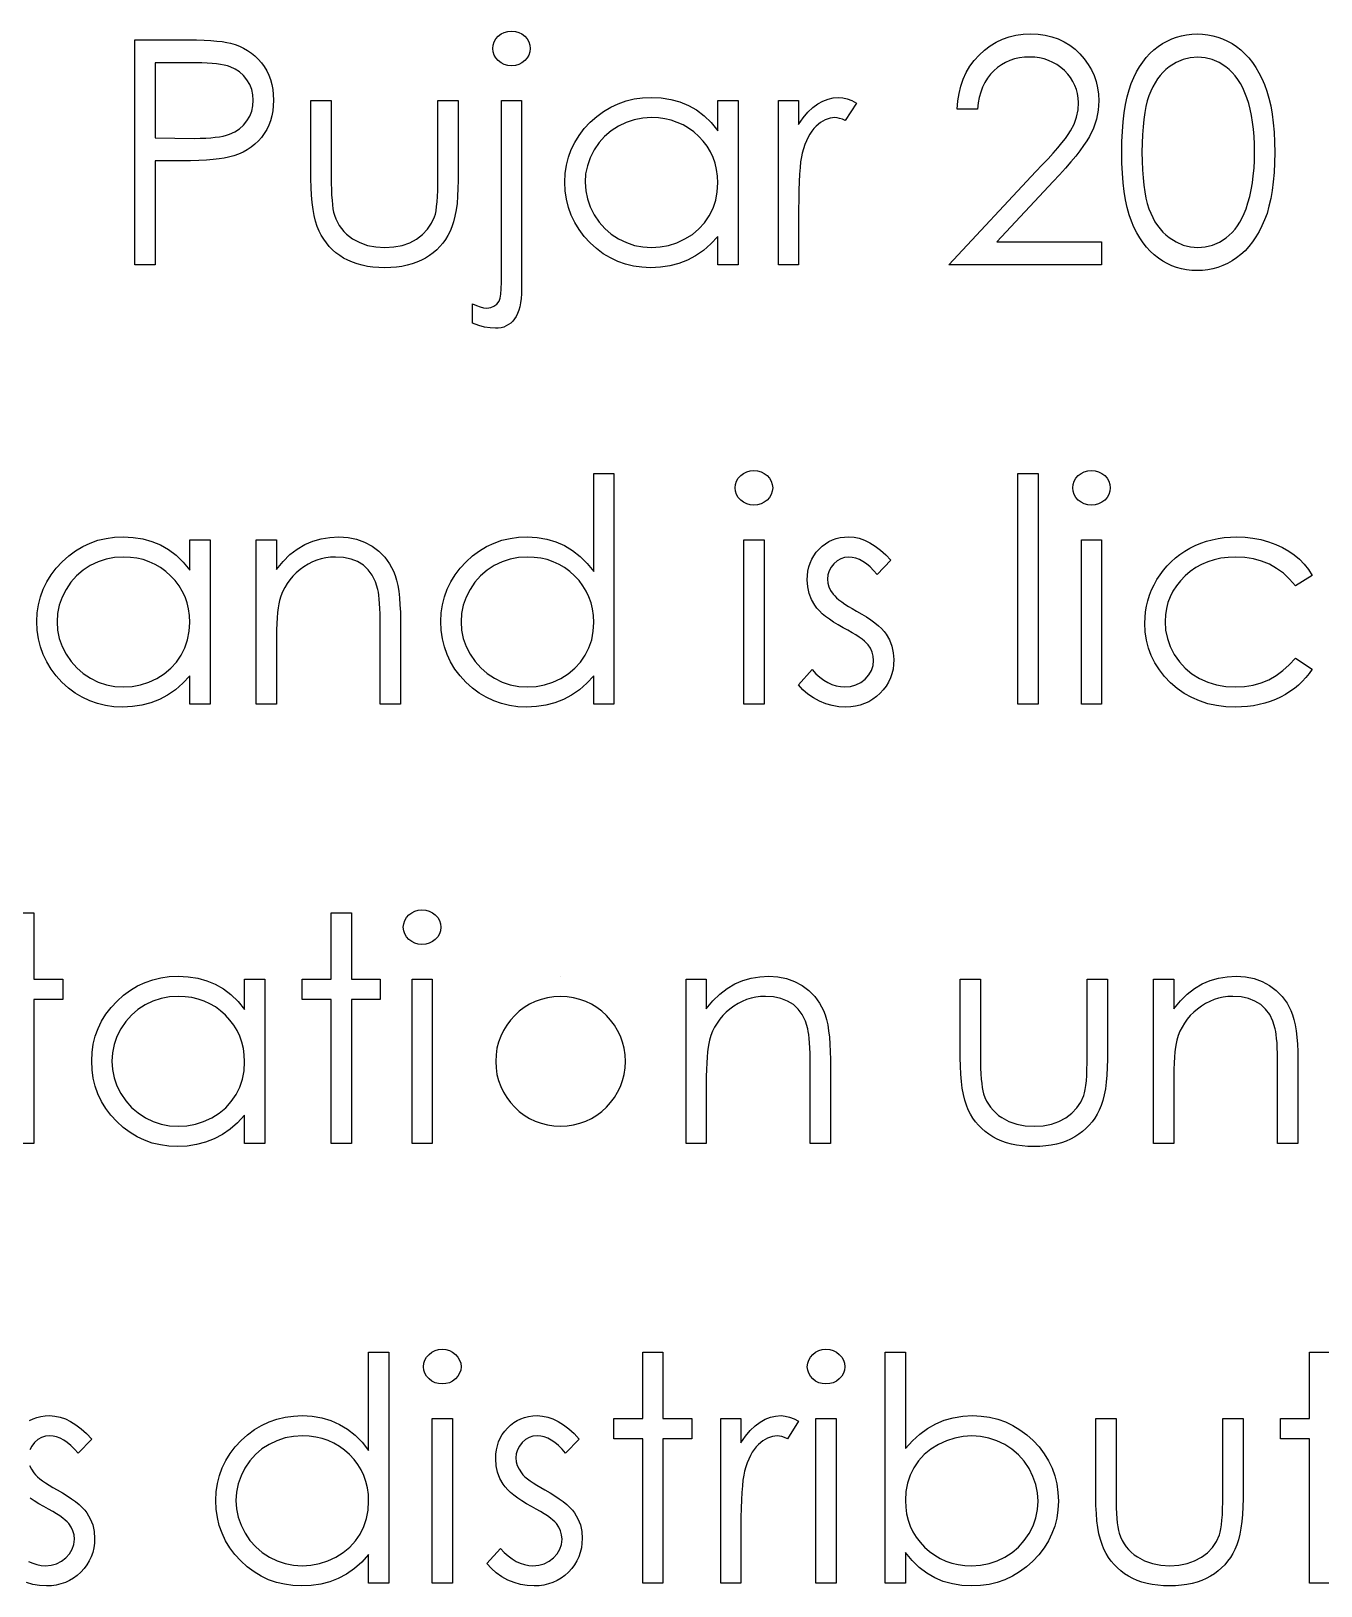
# Model space of a CAD drawing. Header units: millimetres. Extents: x -111 to 182, y -25 to 94.
# Drawn here: x 0.13 to 20.19, y 69.95 to 94.13 of the extents above; entities that cross this region are included whole.
import ezdxf

# ---------------------------------------------------------------- set-up
doc = ezdxf.new("R2010")
doc.units = ezdxf.units.MM

msp = doc.modelspace()

# ---------------------------------------------------------------- linework, layer by layer
at = {"color": 7, "linetype": 'Continuous'}
msp.add_line((8.367, 79.428), (8.367, 79.428), dxfattribs=at)
at = {"color": 7, "linetype": 'Continuous', "flags": 128}
for points in [[(7.603, 94.127), (7.662, 94.122), (7.716, 94.107), (7.765, 94.082), (7.809, 94.048), (7.847, 94.006), (7.873, 93.96), (7.889, 93.91), (7.894, 93.856), (7.894, 93.856), (7.889, 93.804), (7.873, 93.755), (7.847, 93.709), (7.809, 93.668), (7.765, 93.633), (7.716, 93.608), (7.662, 93.593), (7.603, 93.588), (7.603, 93.588), (7.544, 93.593), (7.49, 93.608), (7.441, 93.633), (7.396, 93.668), (7.359, 93.709), (7.332, 93.755), (7.317, 93.804), (7.311, 93.856), (7.311, 93.856), (7.317, 93.91), (7.332, 93.96), (7.359, 94.006), (7.396, 94.048), (7.441, 94.082), (7.49, 94.107), (7.544, 94.122), (7.603, 94.127)], [(14.849, 92.915), (14.535, 92.915), (14.535, 92.915), (14.544, 93.04), (14.562, 93.159), (14.589, 93.272), (14.627, 93.38), (14.674, 93.482), (14.731, 93.579), (14.798, 93.669), (14.874, 93.754), (14.957, 93.831), (15.046, 93.898), (15.14, 93.954), (15.237, 94), (15.34, 94.036), (15.447, 94.062), (15.56, 94.077), (15.677, 94.082), (15.677, 94.082), (15.792, 94.077), (15.902, 94.062), (16.006, 94.039), (16.104, 94.005), (16.197, 93.961), (16.284, 93.907), (16.366, 93.845), (16.442, 93.772), (16.51, 93.693), (16.569, 93.61), (16.62, 93.524), (16.661, 93.435), (16.693, 93.342), (16.716, 93.245), (16.729, 93.145), (16.734, 93.042), (16.734, 93.042), (16.725, 92.896), (16.698, 92.755), (16.653, 92.619), (16.589, 92.487), (16.548, 92.42), (16.499, 92.346), (16.442, 92.267), (16.376, 92.183), (16.301, 92.092), (16.218, 91.996), (16.126, 91.894), (16.026, 91.786), (16.026, 91.786), (15.15, 90.851), (15.15, 90.851), (16.779, 90.851), (16.779, 90.851), (16.779, 90.492), (16.779, 90.492), (14.401, 90.492), (14.401, 90.492), (15.758, 91.941), (15.758, 91.941), (15.857, 92.045), (15.947, 92.141), (16.027, 92.231), (16.099, 92.314), (16.161, 92.39), (16.215, 92.459), (16.259, 92.521), (16.295, 92.577), (16.35, 92.682), (16.389, 92.79), (16.412, 92.9), (16.42, 93.014), (16.42, 93.014), (16.416, 93.085), (16.406, 93.154), (16.389, 93.22), (16.365, 93.283), (16.334, 93.345), (16.296, 93.403), (16.252, 93.459), (16.2, 93.513), (16.143, 93.563), (16.083, 93.605), (16.021, 93.641), (15.955, 93.67), (15.886, 93.694), (15.814, 93.71), (15.739, 93.72), (15.661, 93.723), (15.661, 93.723), (15.579, 93.72), (15.5, 93.71), (15.425, 93.693), (15.354, 93.67), (15.286, 93.64), (15.221, 93.604), (15.16, 93.56), (15.103, 93.511), (15.05, 93.455), (15.004, 93.394), (14.963, 93.328), (14.928, 93.256), (14.899, 93.179), (14.877, 93.096), (14.86, 93.009), (14.849, 92.915)], [(17.093, 92.241), (17.095, 92.409), (17.102, 92.568), (17.114, 92.717), (17.13, 92.856), (17.151, 92.985), (17.176, 93.104), (17.207, 93.213), (17.241, 93.313), (17.28, 93.405), (17.322, 93.491), (17.369, 93.571), (17.42, 93.646), (17.474, 93.715), (17.531, 93.778), (17.593, 93.835), (17.659, 93.886), (17.728, 93.932), (17.798, 93.972), (17.871, 94.006), (17.946, 94.033), (18.022, 94.055), (18.101, 94.07), (18.18, 94.079), (18.263, 94.082), (18.263, 94.082), (18.347, 94.079), (18.429, 94.07), (18.508, 94.055), (18.586, 94.033), (18.661, 94.006), (18.735, 93.972), (18.807, 93.932), (18.877, 93.886), (18.943, 93.834), (19.007, 93.775), (19.067, 93.71), (19.123, 93.64), (19.175, 93.563), (19.224, 93.48), (19.269, 93.391), (19.311, 93.296), (19.349, 93.194), (19.381, 93.083), (19.409, 92.964), (19.431, 92.836), (19.449, 92.7), (19.461, 92.555), (19.468, 92.402), (19.471, 92.241), (19.471, 92.241), (19.468, 92.08), (19.461, 91.928), (19.449, 91.784), (19.432, 91.648), (19.41, 91.522), (19.382, 91.403), (19.351, 91.292), (19.313, 91.191), (19.272, 91.096), (19.227, 91.008), (19.179, 90.925), (19.126, 90.848), (19.07, 90.777), (19.01, 90.712), (18.946, 90.654), (18.879, 90.601), (18.809, 90.555), (18.736, 90.514), (18.662, 90.48), (18.586, 90.452), (18.509, 90.431), (18.429, 90.415), (18.347, 90.405), (18.263, 90.403), (18.263, 90.403), (18.18, 90.405), (18.101, 90.414), (18.022, 90.43), (17.946, 90.451), (17.872, 90.478), (17.8, 90.511), (17.73, 90.55), (17.662, 90.595), (17.596, 90.647), (17.535, 90.703), (17.477, 90.766), (17.423, 90.836), (17.373, 90.91), (17.326, 90.991), (17.282, 91.078), (17.243, 91.17), (17.208, 91.271), (17.177, 91.381), (17.152, 91.501), (17.131, 91.63), (17.114, 91.768), (17.102, 91.916), (17.095, 92.074), (17.093, 92.241)], [(1.747, 93.992), (2.433, 93.992), (2.433, 93.992), (2.575, 93.992), (2.705, 93.989), (2.822, 93.985), (2.928, 93.979), (3.022, 93.972), (3.104, 93.963), (3.173, 93.952), (3.23, 93.94), (3.23, 93.94), (3.303, 93.919), (3.371, 93.893), (3.437, 93.862), (3.499, 93.826), (3.557, 93.785), (3.613, 93.74), (3.664, 93.689), (3.713, 93.634), (3.757, 93.574), (3.795, 93.511), (3.827, 93.444), (3.854, 93.374), (3.874, 93.299), (3.889, 93.221), (3.898, 93.139), (3.901, 93.053), (3.901, 93.053), (3.898, 92.967), (3.889, 92.885), (3.875, 92.807), (3.854, 92.732), (3.828, 92.662), (3.796, 92.595), (3.758, 92.532), (3.715, 92.473), (3.667, 92.418), (3.613, 92.368), (3.556, 92.322), (3.494, 92.282), (3.427, 92.246), (3.357, 92.214), (3.282, 92.188), (3.202, 92.165), (3.202, 92.165), (3.136, 92.152), (3.057, 92.14), (2.965, 92.13), (2.86, 92.122), (2.742, 92.116), (2.612, 92.111), (2.468, 92.108), (2.311, 92.108), (2.311, 92.108), (2.061, 92.108), (2.061, 92.108), (2.061, 90.492), (2.061, 90.492), (1.747, 90.492), (1.747, 90.492), (1.747, 93.992)], [(2.061, 93.633), (2.061, 92.467), (2.061, 92.467), (2.674, 92.459), (2.674, 92.459), (2.763, 92.46), (2.847, 92.463), (2.924, 92.468), (2.996, 92.475), (3.06, 92.484), (3.119, 92.495), (3.171, 92.508), (3.217, 92.523), (3.298, 92.56), (3.371, 92.607), (3.434, 92.664), (3.488, 92.731), (3.531, 92.805), (3.562, 92.883), (3.58, 92.966), (3.587, 93.052), (3.587, 93.052), (3.58, 93.136), (3.562, 93.218), (3.531, 93.295), (3.488, 93.368), (3.434, 93.435), (3.374, 93.491), (3.305, 93.537), (3.228, 93.572), (3.185, 93.586), (3.135, 93.599), (3.078, 93.609), (3.016, 93.618), (2.946, 93.625), (2.871, 93.63), (2.789, 93.633), (2.701, 93.633), (2.701, 93.633), (2.061, 93.633)], [(17.407, 92.242), (17.409, 92.102), (17.414, 91.97), (17.423, 91.847), (17.434, 91.733), (17.449, 91.628), (17.467, 91.531), (17.489, 91.444), (17.514, 91.365), (17.543, 91.293), (17.575, 91.226), (17.609, 91.163), (17.647, 91.104), (17.688, 91.05), (17.732, 91.001), (17.78, 90.956), (17.831, 90.915), (17.937, 90.848), (18.047, 90.8), (18.159, 90.771), (18.274, 90.762), (18.274, 90.762), (18.389, 90.771), (18.502, 90.799), (18.61, 90.846), (18.714, 90.912), (18.764, 90.952), (18.81, 90.996), (18.854, 91.045), (18.894, 91.099), (18.931, 91.158), (18.966, 91.221), (18.997, 91.289), (19.025, 91.362), (19.025, 91.362), (19.055, 91.456), (19.083, 91.555), (19.105, 91.658), (19.124, 91.765), (19.138, 91.877), (19.149, 91.994), (19.155, 92.116), (19.157, 92.242), (19.157, 92.242), (19.155, 92.369), (19.15, 92.489), (19.14, 92.603), (19.128, 92.712), (19.111, 92.815), (19.091, 92.912), (19.067, 93.003), (19.039, 93.089), (19.008, 93.168), (18.975, 93.242), (18.938, 93.311), (18.899, 93.374), (18.857, 93.431), (18.811, 93.483), (18.764, 93.53), (18.713, 93.57), (18.607, 93.637), (18.499, 93.685), (18.388, 93.713), (18.274, 93.723), (18.274, 93.723), (18.158, 93.713), (18.045, 93.685), (17.936, 93.637), (17.831, 93.57), (17.78, 93.53), (17.733, 93.485), (17.689, 93.436), (17.648, 93.382), (17.61, 93.323), (17.575, 93.26), (17.544, 93.193), (17.515, 93.121), (17.49, 93.042), (17.468, 92.955), (17.449, 92.859), (17.434, 92.753), (17.423, 92.638), (17.414, 92.516), (17.409, 92.383), (17.407, 92.242)], [(11.125, 93.05), (11.125, 90.492), (11.125, 90.492), (10.811, 90.492), (10.811, 90.492), (10.811, 90.935), (10.811, 90.935), (10.702, 90.817), (10.588, 90.716), (10.466, 90.632), (10.338, 90.565), (10.205, 90.513), (10.065, 90.477), (9.918, 90.454), (9.766, 90.447), (9.766, 90.447), (9.631, 90.454), (9.501, 90.472), (9.375, 90.502), (9.254, 90.544), (9.14, 90.599), (9.029, 90.665), (8.924, 90.744), (8.823, 90.835), (8.731, 90.935), (8.652, 91.039), (8.586, 91.149), (8.53, 91.265), (8.487, 91.386), (8.457, 91.511), (8.439, 91.642), (8.433, 91.778), (8.433, 91.778), (8.439, 91.911), (8.457, 92.04), (8.488, 92.164), (8.532, 92.283), (8.587, 92.397), (8.654, 92.505), (8.734, 92.61), (8.827, 92.709), (8.928, 92.799), (9.034, 92.878), (9.145, 92.944), (9.261, 92.998), (9.383, 93.041), (9.509, 93.071), (9.64, 93.089), (9.776, 93.095), (9.776, 93.095), (9.932, 93.087), (10.081, 93.064), (10.222, 93.025), (10.355, 92.971), (10.481, 92.9), (10.599, 92.81), (10.709, 92.703), (10.811, 92.577), (10.811, 92.577), (10.811, 93.05), (10.811, 93.05), (11.125, 93.05)], [(11.753, 93.05), (12.067, 93.05), (12.067, 93.05), (12.067, 92.673), (12.067, 92.673), (12.139, 92.777), (12.213, 92.866), (12.288, 92.938), (12.365, 92.995), (12.444, 93.039), (12.525, 93.07), (12.607, 93.089), (12.691, 93.095), (12.691, 93.095), (12.757, 93.089), (12.824, 93.073), (12.893, 93.046), (12.965, 93.007), (12.965, 93.007), (12.792, 92.735), (12.792, 92.735), (12.747, 92.755), (12.705, 92.77), (12.666, 92.778), (12.632, 92.781), (12.632, 92.781), (12.557, 92.772), (12.482, 92.747), (12.41, 92.705), (12.339, 92.646), (12.304, 92.61), (12.272, 92.57), (12.243, 92.525), (12.215, 92.475), (12.189, 92.42), (12.165, 92.361), (12.143, 92.298), (12.123, 92.23), (12.123, 92.23), (12.11, 92.169), (12.099, 92.094), (12.089, 92.005), (12.081, 91.902), (12.075, 91.785), (12.071, 91.655), (12.068, 91.51), (12.067, 91.352), (12.067, 91.352), (12.067, 90.492), (12.067, 90.492), (11.753, 90.492), (11.753, 90.492), (11.753, 93.05)], [(4.484, 93.05), (4.798, 93.05), (4.798, 93.05), (4.798, 91.864), (4.798, 91.864), (4.799, 91.759), (4.801, 91.664), (4.805, 91.576), (4.811, 91.497), (4.818, 91.427), (4.826, 91.364), (4.836, 91.311), (4.848, 91.266), (4.848, 91.266), (4.869, 91.209), (4.894, 91.155), (4.923, 91.104), (4.956, 91.057), (4.994, 91.012), (5.036, 90.97), (5.081, 90.932), (5.132, 90.897), (5.242, 90.838), (5.363, 90.795), (5.493, 90.77), (5.633, 90.762), (5.633, 90.762), (5.773, 90.77), (5.902, 90.794), (6.02, 90.836), (6.127, 90.893), (6.22, 90.964), (6.298, 91.046), (6.36, 91.138), (6.407, 91.24), (6.407, 91.24), (6.418, 91.282), (6.429, 91.334), (6.438, 91.397), (6.446, 91.47), (6.451, 91.553), (6.455, 91.646), (6.458, 91.75), (6.458, 91.864), (6.458, 91.864), (6.458, 93.05), (6.458, 93.05), (6.773, 93.05), (6.773, 93.05), (6.773, 91.805), (6.773, 91.805), (6.77, 91.678), (6.765, 91.559), (6.755, 91.447), (6.741, 91.345), (6.723, 91.25), (6.702, 91.163), (6.676, 91.085), (6.646, 91.014), (6.613, 90.949), (6.575, 90.888), (6.533, 90.831), (6.489, 90.777), (6.439, 90.726), (6.385, 90.68), (6.328, 90.637), (6.266, 90.597), (6.201, 90.562), (6.132, 90.532), (6.058, 90.506), (5.981, 90.485), (5.899, 90.468), (5.813, 90.457), (5.724, 90.45), (5.63, 90.447), (5.63, 90.447), (5.537, 90.45), (5.447, 90.457), (5.362, 90.468), (5.28, 90.485), (5.202, 90.506), (5.128, 90.532), (5.058, 90.562), (4.992, 90.597), (4.931, 90.637), (4.872, 90.68), (4.818, 90.727), (4.769, 90.778), (4.723, 90.832), (4.682, 90.891), (4.644, 90.952), (4.61, 91.017), (4.581, 91.089), (4.555, 91.169), (4.533, 91.258), (4.516, 91.355), (4.502, 91.461), (4.492, 91.574), (4.486, 91.697), (4.484, 91.828), (4.484, 91.828), (4.484, 93.05)], [(7.446, 93.05), (7.76, 93.05), (7.76, 93.05), (7.76, 90.119), (7.76, 90.119), (7.758, 90.041), (7.753, 89.969), (7.744, 89.903), (7.732, 89.841), (7.717, 89.786), (7.698, 89.735), (7.676, 89.69), (7.65, 89.651), (7.622, 89.617), (7.591, 89.587), (7.557, 89.562), (7.521, 89.542), (7.482, 89.525), (7.441, 89.514), (7.397, 89.507), (7.351, 89.505), (7.351, 89.505), (7.27, 89.51), (7.184, 89.525), (7.093, 89.551), (6.997, 89.586), (6.997, 89.586), (6.997, 89.888), (6.997, 89.888), (7.057, 89.858), (7.115, 89.837), (7.169, 89.823), (7.22, 89.819), (7.22, 89.819), (7.279, 89.826), (7.33, 89.847), (7.373, 89.881), (7.408, 89.929), (7.408, 89.929), (7.425, 89.974), (7.436, 90.037), (7.443, 90.12), (7.446, 90.221), (7.446, 90.221), (7.446, 93.05)], [(9.78, 92.781), (9.643, 92.772), (9.511, 92.748), (9.385, 92.706), (9.264, 92.649), (9.151, 92.577), (9.051, 92.49), (8.963, 92.392), (8.886, 92.279), (8.825, 92.158), (8.782, 92.033), (8.755, 91.906), (8.747, 91.775), (8.747, 91.775), (8.756, 91.644), (8.782, 91.517), (8.826, 91.392), (8.888, 91.27), (8.965, 91.156), (9.053, 91.056), (9.154, 90.969), (9.267, 90.895), (9.388, 90.837), (9.514, 90.795), (9.644, 90.77), (9.778, 90.762), (9.778, 90.762), (9.914, 90.77), (10.046, 90.794), (10.174, 90.836), (10.299, 90.894), (10.415, 90.966), (10.517, 91.05), (10.604, 91.146), (10.678, 91.254), (10.736, 91.371), (10.778, 91.496), (10.803, 91.627), (10.811, 91.766), (10.811, 91.766), (10.806, 91.871), (10.792, 91.973), (10.769, 92.071), (10.737, 92.163), (10.695, 92.251), (10.643, 92.336), (10.583, 92.415), (10.513, 92.49), (10.437, 92.558), (10.356, 92.617), (10.27, 92.667), (10.181, 92.708), (10.087, 92.74), (9.989, 92.763), (9.887, 92.777), (9.78, 92.781)], [(11.37, 87.294), (11.429, 87.289), (11.483, 87.274), (11.532, 87.249), (11.577, 87.214), (11.615, 87.173), (11.642, 87.127), (11.658, 87.077), (11.664, 87.023), (11.664, 87.023), (11.658, 86.97), (11.642, 86.921), (11.615, 86.876), (11.577, 86.834), (11.532, 86.8), (11.483, 86.775), (11.429, 86.76), (11.37, 86.755), (11.37, 86.755), (11.313, 86.76), (11.26, 86.775), (11.211, 86.8), (11.166, 86.834), (11.129, 86.876), (11.102, 86.921), (11.086, 86.97), (11.08, 87.023), (11.08, 87.023), (11.086, 87.077), (11.102, 87.127), (11.129, 87.173), (11.166, 87.214), (11.211, 87.249), (11.26, 87.274), (11.313, 87.289), (11.37, 87.294)], [(16.62, 87.294), (16.679, 87.289), (16.733, 87.274), (16.782, 87.249), (16.827, 87.214), (16.865, 87.173), (16.892, 87.127), (16.908, 87.077), (16.914, 87.023), (16.914, 87.023), (16.908, 86.97), (16.892, 86.921), (16.865, 86.876), (16.827, 86.834), (16.782, 86.8), (16.733, 86.775), (16.679, 86.76), (16.62, 86.755), (16.62, 86.755), (16.563, 86.76), (16.51, 86.775), (16.461, 86.8), (16.416, 86.834), (16.379, 86.876), (16.352, 86.921), (16.336, 86.97), (16.33, 87.023), (16.33, 87.023), (16.336, 87.077), (16.352, 87.127), (16.379, 87.173), (16.416, 87.214), (16.461, 87.249), (16.51, 87.274), (16.563, 87.289), (16.62, 87.294)], [(9.196, 87.249), (9.196, 83.659), (9.196, 83.659), (8.881, 83.659), (8.881, 83.659), (8.881, 84.101), (8.881, 84.101), (8.773, 83.984), (8.659, 83.883), (8.537, 83.798), (8.409, 83.731), (8.275, 83.68), (8.135, 83.644), (7.989, 83.621), (7.837, 83.614), (7.837, 83.614), (7.701, 83.62), (7.571, 83.639), (7.446, 83.669), (7.325, 83.711), (7.21, 83.766), (7.099, 83.832), (6.994, 83.911), (6.894, 84.002), (6.802, 84.101), (6.723, 84.206), (6.656, 84.316), (6.601, 84.432), (6.558, 84.552), (6.528, 84.678), (6.51, 84.809), (6.503, 84.945), (6.503, 84.945), (6.51, 85.078), (6.528, 85.207), (6.559, 85.33), (6.602, 85.45), (6.658, 85.563), (6.725, 85.672), (6.805, 85.776), (6.897, 85.875), (6.998, 85.966), (7.105, 86.044), (7.216, 86.111), (7.332, 86.165), (7.453, 86.208), (7.58, 86.238), (7.711, 86.255), (7.847, 86.262), (7.847, 86.262), (8.003, 86.253), (8.152, 86.228), (8.293, 86.185), (8.426, 86.126), (8.551, 86.05), (8.67, 85.958), (8.779, 85.848), (8.881, 85.722), (8.881, 85.722), (8.881, 87.249), (8.881, 87.249), (9.196, 87.249)], [(15.478, 87.249), (15.792, 87.249), (15.792, 87.249), (15.792, 83.659), (15.792, 83.659), (15.478, 83.659), (15.478, 83.659), (15.478, 87.249)], [(2.914, 86.217), (2.914, 83.659), (2.914, 83.659), (2.599, 83.659), (2.599, 83.659), (2.599, 84.101), (2.599, 84.101), (2.491, 83.984), (2.376, 83.883), (2.254, 83.798), (2.127, 83.731), (1.993, 83.68), (1.853, 83.644), (1.707, 83.621), (1.555, 83.614), (1.555, 83.614), (1.419, 83.62), (1.289, 83.639), (1.164, 83.669), (1.043, 83.711), (0.928, 83.766), (0.817, 83.832), (0.712, 83.911), (0.612, 84.002), (0.52, 84.101), (0.441, 84.206), (0.374, 84.316), (0.319, 84.432), (0.276, 84.552), (0.246, 84.678), (0.228, 84.809), (0.221, 84.945), (0.221, 84.945), (0.228, 85.078), (0.246, 85.207), (0.277, 85.33), (0.32, 85.45), (0.375, 85.563), (0.443, 85.672), (0.523, 85.776), (0.615, 85.875), (0.716, 85.966), (0.823, 86.044), (0.934, 86.111), (1.05, 86.165), (1.171, 86.208), (1.297, 86.238), (1.429, 86.255), (1.565, 86.262), (1.565, 86.262), (1.721, 86.254), (1.87, 86.231), (2.01, 86.191), (2.144, 86.137), (2.269, 86.067), (2.388, 85.977), (2.497, 85.87), (2.599, 85.743), (2.599, 85.743), (2.599, 86.217), (2.599, 86.217), (2.914, 86.217)], [(3.631, 86.217), (3.946, 86.217), (3.946, 86.217), (3.946, 85.755), (3.946, 85.755), (4.049, 85.879), (4.157, 85.985), (4.27, 86.072), (4.389, 86.141), (4.513, 86.194), (4.643, 86.231), (4.779, 86.254), (4.919, 86.262), (4.919, 86.262), (5.06, 86.252), (5.194, 86.226), (5.318, 86.18), (5.435, 86.117), (5.54, 86.039), (5.631, 85.947), (5.707, 85.844), (5.768, 85.727), (5.793, 85.662), (5.815, 85.588), (5.833, 85.506), (5.848, 85.415), (5.86, 85.315), (5.868, 85.207), (5.874, 85.09), (5.875, 84.965), (5.875, 84.965), (5.875, 83.659), (5.875, 83.659), (5.561, 83.659), (5.561, 83.659), (5.561, 84.862), (5.561, 84.862), (5.56, 84.967), (5.559, 85.062), (5.556, 85.148), (5.552, 85.226), (5.546, 85.294), (5.54, 85.353), (5.532, 85.403), (5.524, 85.444), (5.524, 85.444), (5.488, 85.562), (5.438, 85.664), (5.375, 85.75), (5.299, 85.821), (5.209, 85.877), (5.107, 85.916), (4.992, 85.94), (4.864, 85.947), (4.864, 85.947), (4.788, 85.945), (4.715, 85.936), (4.643, 85.92), (4.573, 85.899), (4.505, 85.871), (4.439, 85.838), (4.375, 85.798), (4.314, 85.753), (4.255, 85.702), (4.203, 85.649), (4.155, 85.593), (4.112, 85.534), (4.075, 85.473), (4.043, 85.408), (4.016, 85.34), (3.994, 85.27), (3.994, 85.27), (3.983, 85.218), (3.973, 85.157), (3.965, 85.086), (3.958, 85.004), (3.953, 84.914), (3.948, 84.814), (3.946, 84.704), (3.946, 84.584), (3.946, 84.584), (3.946, 83.659), (3.946, 83.659), (3.631, 83.659), (3.631, 83.659), (3.631, 86.217)], [(11.215, 86.217), (11.529, 86.217), (11.529, 86.217), (11.529, 83.659), (11.529, 83.659), (11.215, 83.659), (11.215, 83.659), (11.215, 86.217)], [(13.503, 85.898), (13.29, 85.678), (13.29, 85.678), (13.234, 85.741), (13.178, 85.796), (13.122, 85.842), (13.067, 85.88), (13.012, 85.91), (12.957, 85.931), (12.902, 85.943), (12.848, 85.947), (12.848, 85.947), (12.783, 85.941), (12.722, 85.921), (12.665, 85.889), (12.614, 85.844), (12.571, 85.79), (12.541, 85.732), (12.522, 85.67), (12.516, 85.603), (12.516, 85.603), (12.522, 85.543), (12.538, 85.485), (12.565, 85.427), (12.603, 85.371), (12.603, 85.371), (12.628, 85.342), (12.658, 85.313), (12.695, 85.281), (12.738, 85.249), (12.787, 85.215), (12.841, 85.181), (12.902, 85.145), (12.968, 85.107), (12.968, 85.107), (13.05, 85.061), (13.124, 85.016), (13.192, 84.97), (13.253, 84.925), (13.307, 84.88), (13.355, 84.836), (13.395, 84.792), (13.429, 84.749), (13.429, 84.749), (13.481, 84.658), (13.519, 84.562), (13.54, 84.46), (13.548, 84.353), (13.548, 84.353), (13.545, 84.277), (13.535, 84.204), (13.518, 84.134), (13.495, 84.068), (13.464, 84.003), (13.428, 83.942), (13.384, 83.884), (13.334, 83.829), (13.278, 83.778), (13.22, 83.735), (13.158, 83.698), (13.093, 83.668), (13.024, 83.644), (12.952, 83.627), (12.877, 83.618), (12.799, 83.614), (12.799, 83.614), (12.693, 83.62), (12.59, 83.637), (12.489, 83.666), (12.39, 83.706), (12.297, 83.756), (12.212, 83.816), (12.135, 83.884), (12.067, 83.96), (12.067, 83.96), (12.276, 84.197), (12.276, 84.197), (12.336, 84.134), (12.397, 84.08), (12.459, 84.033), (12.522, 83.996), (12.586, 83.966), (12.651, 83.945), (12.716, 83.932), (12.783, 83.928), (12.783, 83.928), (12.873, 83.936), (12.956, 83.959), (13.033, 83.997), (13.102, 84.051), (13.16, 84.115), (13.201, 84.185), (13.226, 84.259), (13.234, 84.34), (13.234, 84.34), (13.228, 84.406), (13.212, 84.469), (13.186, 84.528), (13.148, 84.584), (13.148, 84.584), (13.123, 84.61), (13.092, 84.639), (13.053, 84.67), (13.008, 84.702), (12.956, 84.736), (12.898, 84.771), (12.832, 84.808), (12.76, 84.847), (12.76, 84.847), (12.682, 84.892), (12.611, 84.936), (12.546, 84.98), (12.487, 85.023), (12.435, 85.067), (12.391, 85.11), (12.351, 85.154), (12.319, 85.197), (12.319, 85.197), (12.268, 85.286), (12.231, 85.382), (12.209, 85.483), (12.202, 85.591), (12.202, 85.591), (12.205, 85.661), (12.213, 85.729), (12.228, 85.793), (12.248, 85.855), (12.274, 85.913), (12.305, 85.968), (12.342, 86.021), (12.385, 86.07), (12.433, 86.115), (12.483, 86.154), (12.536, 86.187), (12.593, 86.214), (12.652, 86.235), (12.715, 86.25), (12.78, 86.259), (12.848, 86.262), (12.848, 86.262), (12.93, 86.256), (13.011, 86.239), (13.093, 86.21), (13.175, 86.17), (13.256, 86.119), (13.339, 86.057), (13.421, 85.983), (13.503, 85.898)], [(16.465, 86.217), (16.779, 86.217), (16.779, 86.217), (16.779, 83.659), (16.779, 83.659), (16.465, 83.659), (16.465, 83.659), (16.465, 86.217)], [(20.055, 85.662), (19.792, 85.499), (19.792, 85.499), (19.703, 85.604), (19.605, 85.695), (19.501, 85.772), (19.388, 85.835), (19.268, 85.884), (19.14, 85.919), (19.004, 85.94), (18.861, 85.947), (18.861, 85.947), (18.746, 85.943), (18.635, 85.929), (18.53, 85.906), (18.429, 85.875), (18.334, 85.833), (18.244, 85.783), (18.158, 85.724), (18.077, 85.655), (18.004, 85.58), (17.941, 85.501), (17.887, 85.418), (17.844, 85.331), (17.81, 85.241), (17.786, 85.146), (17.771, 85.047), (17.766, 84.945), (17.766, 84.945), (17.775, 84.811), (17.802, 84.681), (17.847, 84.555), (17.909, 84.433), (17.988, 84.32), (18.08, 84.22), (18.184, 84.134), (18.302, 84.061), (18.431, 84.003), (18.567, 83.961), (18.711, 83.937), (18.863, 83.928), (18.863, 83.928), (19.001, 83.935), (19.134, 83.956), (19.259, 83.991), (19.379, 84.04), (19.492, 84.103), (19.598, 84.181), (19.698, 84.272), (19.792, 84.377), (19.792, 84.377), (20.055, 84.204), (20.055, 84.204), (20.007, 84.136), (19.955, 84.072), (19.899, 84.012), (19.839, 83.956), (19.776, 83.903), (19.708, 83.855), (19.637, 83.81), (19.562, 83.769), (19.483, 83.733), (19.402, 83.701), (19.318, 83.674), (19.231, 83.653), (19.142, 83.636), (19.05, 83.624), (18.955, 83.616), (18.858, 83.614), (18.858, 83.614), (18.709, 83.62), (18.567, 83.638), (18.432, 83.667), (18.303, 83.709), (18.18, 83.762), (18.064, 83.827), (17.955, 83.904), (17.852, 83.993), (17.758, 84.091), (17.677, 84.194), (17.608, 84.301), (17.552, 84.414), (17.508, 84.533), (17.477, 84.655), (17.458, 84.784), (17.452, 84.917), (17.452, 84.917), (17.455, 85.007), (17.464, 85.096), (17.478, 85.184), (17.499, 85.269), (17.525, 85.354), (17.557, 85.436), (17.595, 85.517), (17.638, 85.596), (17.688, 85.673), (17.741, 85.744), (17.798, 85.812), (17.861, 85.875), (17.927, 85.934), (17.997, 85.989), (18.073, 86.039), (18.152, 86.086), (18.235, 86.127), (18.321, 86.163), (18.408, 86.193), (18.499, 86.217), (18.591, 86.237), (18.686, 86.25), (18.783, 86.259), (18.884, 86.262), (18.884, 86.262), (19.009, 86.257), (19.133, 86.242), (19.255, 86.218), (19.374, 86.184), (19.487, 86.142), (19.593, 86.094), (19.688, 86.04), (19.775, 85.98), (19.854, 85.914), (19.927, 85.839), (19.994, 85.755), (20.055, 85.662)], [(1.569, 85.947), (1.431, 85.939), (1.3, 85.914), (1.173, 85.873), (1.052, 85.816), (0.94, 85.743), (0.84, 85.657), (0.751, 85.558), (0.675, 85.445), (0.614, 85.325), (0.57, 85.2), (0.544, 85.072), (0.535, 84.941), (0.535, 84.941), (0.544, 84.811), (0.57, 84.683), (0.615, 84.559), (0.676, 84.437), (0.753, 84.323), (0.842, 84.223), (0.943, 84.136), (1.056, 84.062), (1.177, 84.003), (1.302, 83.962), (1.432, 83.937), (1.566, 83.928), (1.566, 83.928), (1.702, 83.937), (1.835, 83.961), (1.963, 84.003), (2.088, 84.061), (2.203, 84.133), (2.306, 84.217), (2.393, 84.313), (2.466, 84.42), (2.524, 84.537), (2.566, 84.662), (2.591, 84.793), (2.599, 84.932), (2.599, 84.932), (2.595, 85.038), (2.581, 85.14), (2.557, 85.237), (2.525, 85.33), (2.483, 85.418), (2.432, 85.502), (2.372, 85.581), (2.301, 85.656), (2.225, 85.724), (2.144, 85.784), (2.059, 85.834), (1.97, 85.875), (1.876, 85.907), (1.778, 85.929), (1.675, 85.943), (1.569, 85.947)], [(7.851, 85.947), (7.713, 85.939), (7.582, 85.914), (7.455, 85.873), (7.334, 85.816), (7.222, 85.743), (7.122, 85.657), (7.033, 85.558), (6.957, 85.445), (6.896, 85.325), (6.852, 85.2), (6.826, 85.072), (6.817, 84.941), (6.817, 84.941), (6.826, 84.811), (6.852, 84.683), (6.897, 84.559), (6.958, 84.437), (7.035, 84.323), (7.124, 84.223), (7.225, 84.136), (7.338, 84.062), (7.459, 84.003), (7.584, 83.962), (7.714, 83.937), (7.848, 83.928), (7.848, 83.928), (7.984, 83.937), (8.117, 83.961), (8.245, 84.003), (8.37, 84.061), (8.485, 84.133), (8.588, 84.217), (8.675, 84.313), (8.748, 84.42), (8.806, 84.537), (8.849, 84.662), (8.873, 84.793), (8.881, 84.932), (8.881, 84.932), (8.877, 85.038), (8.863, 85.14), (8.839, 85.237), (8.807, 85.33), (8.765, 85.418), (8.714, 85.502), (8.654, 85.581), (8.584, 85.656), (8.507, 85.724), (8.426, 85.784), (8.341, 85.834), (8.252, 85.875), (8.158, 85.907), (8.06, 85.929), (7.957, 85.943), (7.851, 85.947)], [(-0.138, 80.415), (0.176, 80.415), (0.176, 80.415), (0.176, 79.383), (0.176, 79.383), (0.625, 79.383), (0.625, 79.383), (0.625, 79.069), (0.625, 79.069), (0.176, 79.069), (0.176, 79.069), (0.176, 76.826), (0.176, 76.826), (-0.138, 76.826), (-0.138, 76.826), (-0.138, 79.069), (-0.138, 79.069), (-0.586, 79.069), (-0.586, 79.069), (-0.586, 79.383), (-0.586, 79.383), (-0.138, 79.383), (-0.138, 79.383), (-0.138, 80.415)], [(4.798, 80.415), (5.112, 80.415), (5.112, 80.415), (5.112, 79.383), (5.112, 79.383), (5.561, 79.383), (5.561, 79.383), (5.561, 79.069), (5.561, 79.069), (5.112, 79.069), (5.112, 79.069), (5.112, 76.826), (5.112, 76.826), (4.798, 76.826), (4.798, 76.826), (4.798, 79.069), (4.798, 79.069), (4.349, 79.069), (4.349, 79.069), (4.349, 79.383), (4.349, 79.383), (4.798, 79.383), (4.798, 79.383), (4.798, 80.415)], [(6.21, 80.46), (6.268, 80.455), (6.322, 80.441), (6.372, 80.415), (6.417, 80.381), (6.455, 80.34), (6.482, 80.293), (6.498, 80.244), (6.503, 80.19), (6.503, 80.19), (6.498, 80.137), (6.482, 80.088), (6.455, 80.042), (6.417, 80.001), (6.372, 79.967), (6.322, 79.941), (6.268, 79.927), (6.21, 79.922), (6.21, 79.922), (6.153, 79.927), (6.1, 79.941), (6.05, 79.967), (6.005, 80.001), (5.968, 80.042), (5.942, 80.088), (5.926, 80.137), (5.92, 80.19), (5.92, 80.19), (5.926, 80.244), (5.942, 80.293), (5.968, 80.34), (6.005, 80.381), (6.05, 80.415), (6.1, 80.441), (6.153, 80.455), (6.21, 80.46)], [(3.766, 79.383), (3.766, 76.826), (3.766, 76.826), (3.452, 76.826), (3.452, 76.826), (3.452, 77.268), (3.452, 77.268), (3.343, 77.15), (3.229, 77.049), (3.107, 76.965), (2.979, 76.898), (2.846, 76.847), (2.706, 76.81), (2.559, 76.788), (2.407, 76.781), (2.407, 76.781), (2.272, 76.787), (2.142, 76.805), (2.016, 76.835), (1.896, 76.878), (1.781, 76.932), (1.67, 76.999), (1.565, 77.077), (1.464, 77.168), (1.372, 77.268), (1.293, 77.373), (1.227, 77.483), (1.171, 77.598), (1.128, 77.719), (1.098, 77.844), (1.08, 77.975), (1.074, 78.111), (1.074, 78.111), (1.08, 78.245), (1.098, 78.374), (1.129, 78.497), (1.173, 78.616), (1.228, 78.73), (1.295, 78.839), (1.375, 78.943), (1.468, 79.042), (1.569, 79.132), (1.675, 79.211), (1.786, 79.277), (1.903, 79.331), (2.024, 79.374), (2.15, 79.404), (2.281, 79.422), (2.417, 79.428), (2.417, 79.428), (2.573, 79.42), (2.722, 79.397), (2.863, 79.358), (2.996, 79.304), (3.122, 79.233), (3.24, 79.144), (3.35, 79.036), (3.452, 78.91), (3.452, 78.91), (3.452, 79.383), (3.452, 79.383), (3.766, 79.383)], [(6.055, 79.383), (6.369, 79.383), (6.369, 79.383), (6.369, 76.826), (6.369, 76.826), (6.055, 76.826), (6.055, 76.826), (6.055, 79.383)], [(10.317, 79.383), (10.631, 79.383), (10.631, 79.383), (10.631, 78.922), (10.631, 78.922), (10.735, 79.045), (10.843, 79.151), (10.956, 79.238), (11.075, 79.308), (11.199, 79.36), (11.329, 79.398), (11.464, 79.42), (11.605, 79.428), (11.605, 79.428), (11.746, 79.419), (11.879, 79.392), (12.004, 79.347), (12.121, 79.284), (12.226, 79.205), (12.317, 79.114), (12.393, 79.01), (12.454, 78.894), (12.479, 78.829), (12.501, 78.754), (12.519, 78.672), (12.534, 78.581), (12.546, 78.482), (12.554, 78.374), (12.56, 78.257), (12.561, 78.132), (12.561, 78.132), (12.561, 76.826), (12.561, 76.826), (12.247, 76.826), (12.247, 76.826), (12.247, 78.029), (12.247, 78.029), (12.246, 78.133), (12.245, 78.229), (12.242, 78.315), (12.238, 78.393), (12.232, 78.461), (12.226, 78.52), (12.218, 78.57), (12.21, 78.611), (12.21, 78.611), (12.174, 78.728), (12.124, 78.831), (12.061, 78.917), (11.985, 78.988), (11.895, 79.043), (11.793, 79.083), (11.678, 79.106), (11.55, 79.114), (11.55, 79.114), (11.474, 79.111), (11.401, 79.102), (11.328, 79.087), (11.259, 79.066), (11.191, 79.038), (11.125, 79.005), (11.061, 78.965), (11, 78.919), (10.941, 78.869), (10.889, 78.816), (10.841, 78.76), (10.798, 78.701), (10.761, 78.639), (10.729, 78.575), (10.702, 78.507), (10.68, 78.437), (10.68, 78.437), (10.669, 78.385), (10.659, 78.323), (10.65, 78.252), (10.643, 78.171), (10.638, 78.081), (10.634, 77.98), (10.632, 77.87), (10.631, 77.75), (10.631, 77.75), (10.631, 76.826), (10.631, 76.826), (10.317, 76.826), (10.317, 76.826), (10.317, 79.383)], [(14.58, 79.383), (14.894, 79.383), (14.894, 79.383), (14.894, 78.197), (14.894, 78.197), (14.895, 78.093), (14.897, 77.997), (14.901, 77.91), (14.907, 77.83), (14.914, 77.76), (14.922, 77.698), (14.932, 77.645), (14.944, 77.599), (14.944, 77.599), (14.965, 77.542), (14.99, 77.488), (15.019, 77.438), (15.052, 77.39), (15.09, 77.345), (15.132, 77.304), (15.178, 77.265), (15.228, 77.23), (15.338, 77.171), (15.459, 77.129), (15.589, 77.103), (15.729, 77.095), (15.729, 77.095), (15.87, 77.103), (15.999, 77.128), (16.116, 77.169), (16.223, 77.227), (16.316, 77.297), (16.394, 77.38), (16.456, 77.471), (16.503, 77.574), (16.503, 77.574), (16.515, 77.616), (16.525, 77.668), (16.534, 77.73), (16.542, 77.803), (16.548, 77.886), (16.551, 77.98), (16.554, 78.083), (16.555, 78.197), (16.555, 78.197), (16.555, 79.383), (16.555, 79.383), (16.869, 79.383), (16.869, 79.383), (16.869, 78.138), (16.869, 78.138), (16.867, 78.011), (16.861, 77.892), (16.851, 77.781), (16.837, 77.678), (16.82, 77.583), (16.798, 77.497), (16.772, 77.418), (16.742, 77.347), (16.709, 77.283), (16.672, 77.222), (16.63, 77.164), (16.585, 77.11), (16.535, 77.06), (16.482, 77.014), (16.424, 76.97), (16.362, 76.931), (16.297, 76.896), (16.228, 76.865), (16.154, 76.84), (16.077, 76.819), (15.995, 76.802), (15.91, 76.79), (15.82, 76.783), (15.727, 76.781), (15.727, 76.781), (15.633, 76.783), (15.544, 76.79), (15.458, 76.802), (15.376, 76.819), (15.298, 76.84), (15.225, 76.865), (15.154, 76.896), (15.089, 76.931), (15.027, 76.97), (14.969, 77.014), (14.915, 77.061), (14.865, 77.111), (14.819, 77.166), (14.778, 77.224), (14.74, 77.286), (14.706, 77.351), (14.677, 77.422), (14.651, 77.502), (14.629, 77.591), (14.612, 77.688), (14.598, 77.794), (14.588, 77.907), (14.582, 78.03), (14.58, 78.161), (14.58, 78.161), (14.58, 79.383)], [(17.587, 79.383), (17.901, 79.383), (17.901, 79.383), (17.901, 78.922), (17.901, 78.922), (18.004, 79.045), (18.112, 79.151), (18.225, 79.238), (18.345, 79.308), (18.469, 79.36), (18.598, 79.398), (18.734, 79.42), (18.874, 79.428), (18.874, 79.428), (19.016, 79.419), (19.149, 79.392), (19.274, 79.347), (19.39, 79.284), (19.495, 79.205), (19.586, 79.114), (19.662, 79.01), (19.723, 78.894), (19.748, 78.829), (19.77, 78.754), (19.788, 78.672), (19.804, 78.581), (19.815, 78.482), (19.823, 78.374), (19.829, 78.257), (19.83, 78.132), (19.83, 78.132), (19.83, 76.826), (19.83, 76.826), (19.516, 76.826), (19.516, 76.826), (19.516, 78.029), (19.516, 78.029), (19.515, 78.133), (19.514, 78.229), (19.511, 78.315), (19.507, 78.393), (19.501, 78.461), (19.495, 78.52), (19.487, 78.57), (19.479, 78.611), (19.479, 78.611), (19.443, 78.728), (19.393, 78.831), (19.33, 78.917), (19.254, 78.988), (19.164, 79.043), (19.062, 79.083), (18.947, 79.106), (18.819, 79.114), (18.819, 79.114), (18.743, 79.111), (18.67, 79.102), (18.598, 79.087), (18.528, 79.066), (18.46, 79.038), (18.394, 79.005), (18.331, 78.965), (18.269, 78.919), (18.211, 78.869), (18.158, 78.816), (18.11, 78.76), (18.068, 78.701), (18.03, 78.639), (17.998, 78.575), (17.971, 78.507), (17.949, 78.437), (17.949, 78.437), (17.938, 78.385), (17.928, 78.323), (17.92, 78.252), (17.913, 78.171), (17.908, 78.081), (17.904, 77.98), (17.901, 77.87), (17.901, 77.75), (17.901, 77.75), (17.901, 76.826), (17.901, 76.826), (17.587, 76.826), (17.587, 76.826), (17.587, 79.383)], [(2.421, 79.114), (2.284, 79.106), (2.152, 79.081), (2.026, 79.04), (1.905, 78.982), (1.792, 78.91), (1.692, 78.824), (1.604, 78.725), (1.527, 78.612), (1.466, 78.491), (1.423, 78.367), (1.396, 78.239), (1.388, 78.108), (1.388, 78.108), (1.397, 77.978), (1.423, 77.85), (1.467, 77.725), (1.529, 77.603), (1.606, 77.49), (1.694, 77.389), (1.795, 77.302), (1.908, 77.229), (2.029, 77.17), (2.155, 77.129), (2.285, 77.103), (2.419, 77.095), (2.419, 77.095), (2.555, 77.103), (2.687, 77.128), (2.815, 77.169), (2.94, 77.227), (3.056, 77.3), (3.158, 77.384), (3.245, 77.48), (3.319, 77.587), (3.377, 77.704), (3.419, 77.829), (3.444, 77.96), (3.452, 78.099), (3.452, 78.099), (3.447, 78.205), (3.433, 78.306), (3.41, 78.404), (3.378, 78.496), (3.336, 78.585), (3.284, 78.669), (3.224, 78.748), (3.154, 78.823), (3.078, 78.891), (2.997, 78.951), (2.911, 79.001), (2.822, 79.041), (2.728, 79.073), (2.63, 79.096), (2.528, 79.11), (2.421, 79.114)], [(5.696, 73.582), (5.696, 69.992), (5.696, 69.992), (5.381, 69.992), (5.381, 69.992), (5.381, 70.435), (5.381, 70.435), (5.273, 70.317), (5.159, 70.216), (5.037, 70.132), (4.909, 70.065), (4.775, 70.013), (4.635, 69.977), (4.489, 69.954), (4.337, 69.947), (4.337, 69.947), (4.201, 69.954), (4.071, 69.972), (3.946, 70.002), (3.825, 70.044), (3.71, 70.099), (3.599, 70.165), (3.494, 70.244), (3.394, 70.335), (3.302, 70.435), (3.223, 70.539), (3.156, 70.649), (3.101, 70.765), (3.058, 70.886), (3.028, 71.011), (3.01, 71.142), (3.003, 71.278), (3.003, 71.278), (3.01, 71.411), (3.028, 71.54), (3.059, 71.664), (3.102, 71.783), (3.158, 71.897), (3.225, 72.005), (3.305, 72.11), (3.397, 72.209), (3.498, 72.299), (3.605, 72.378), (3.716, 72.444), (3.832, 72.498), (3.953, 72.541), (4.08, 72.571), (4.211, 72.589), (4.347, 72.595), (4.347, 72.595), (4.503, 72.586), (4.652, 72.561), (4.793, 72.518), (4.926, 72.46), (5.051, 72.384), (5.17, 72.291), (5.279, 72.181), (5.381, 72.055), (5.381, 72.055), (5.381, 73.582), (5.381, 73.582), (5.696, 73.582)], [(6.524, 73.627), (6.583, 73.622), (6.636, 73.607), (6.686, 73.582), (6.731, 73.548), (6.769, 73.506), (6.796, 73.46), (6.812, 73.41), (6.817, 73.356), (6.817, 73.356), (6.812, 73.304), (6.796, 73.255), (6.769, 73.209), (6.731, 73.168), (6.686, 73.133), (6.636, 73.108), (6.583, 73.093), (6.524, 73.088), (6.524, 73.088), (6.467, 73.093), (6.414, 73.108), (6.364, 73.133), (6.32, 73.168), (6.282, 73.209), (6.256, 73.255), (6.24, 73.304), (6.234, 73.356), (6.234, 73.356), (6.24, 73.41), (6.256, 73.46), (6.282, 73.506), (6.32, 73.548), (6.364, 73.582), (6.414, 73.607), (6.467, 73.622), (6.524, 73.627)], [(9.644, 73.582), (9.958, 73.582), (9.958, 73.582), (9.958, 72.55), (9.958, 72.55), (10.407, 72.55), (10.407, 72.55), (10.407, 72.236), (10.407, 72.236), (9.958, 72.236), (9.958, 72.236), (9.958, 69.992), (9.958, 69.992), (9.644, 69.992), (9.644, 69.992), (9.644, 72.236), (9.644, 72.236), (9.196, 72.236), (9.196, 72.236), (9.196, 72.55), (9.196, 72.55), (9.644, 72.55), (9.644, 72.55), (9.644, 73.582)], [(12.492, 73.627), (12.55, 73.622), (12.604, 73.607), (12.654, 73.582), (12.699, 73.548), (12.737, 73.506), (12.764, 73.46), (12.78, 73.41), (12.785, 73.356), (12.785, 73.356), (12.78, 73.304), (12.764, 73.255), (12.737, 73.209), (12.699, 73.168), (12.654, 73.133), (12.604, 73.108), (12.55, 73.093), (12.492, 73.088), (12.492, 73.088), (12.435, 73.093), (12.382, 73.108), (12.332, 73.133), (12.288, 73.168), (12.25, 73.209), (12.224, 73.255), (12.208, 73.304), (12.202, 73.356), (12.202, 73.356), (12.208, 73.41), (12.224, 73.46), (12.25, 73.506), (12.288, 73.548), (12.332, 73.582), (12.382, 73.607), (12.435, 73.622), (12.492, 73.627)], [(13.414, 69.992), (13.414, 73.582), (13.414, 73.582), (13.728, 73.582), (13.728, 73.582), (13.728, 72.086), (13.728, 72.086), (13.836, 72.206), (13.951, 72.309), (14.072, 72.396), (14.199, 72.468), (14.333, 72.523), (14.472, 72.563), (14.619, 72.587), (14.771, 72.595), (14.771, 72.595), (14.906, 72.589), (15.037, 72.57), (15.163, 72.54), (15.283, 72.498), (15.398, 72.443), (15.509, 72.377), (15.614, 72.298), (15.715, 72.207), (15.806, 72.108), (15.886, 72.003), (15.953, 71.893), (16.008, 71.778), (16.051, 71.658), (16.081, 71.533), (16.1, 71.402), (16.106, 71.266), (16.106, 71.266), (16.1, 71.132), (16.081, 71.003), (16.05, 70.879), (16.007, 70.76), (15.952, 70.646), (15.884, 70.537), (15.804, 70.433), (15.711, 70.334), (15.61, 70.243), (15.504, 70.165), (15.393, 70.098), (15.276, 70.044), (15.155, 70.001), (15.029, 69.971), (14.897, 69.954), (14.761, 69.947), (14.761, 69.947), (14.605, 69.955), (14.458, 69.978), (14.317, 70.018), (14.184, 70.072), (14.059, 70.143), (13.941, 70.232), (13.831, 70.34), (13.728, 70.466), (13.728, 70.466), (13.728, 69.992), (13.728, 69.992), (13.414, 69.992)], [(20.01, 73.582), (20.324, 73.582), (20.324, 73.582), (20.324, 72.55), (20.324, 72.55), (20.773, 72.55), (20.773, 72.55), (20.773, 72.236), (20.773, 72.236), (20.324, 72.236), (20.324, 72.236), (20.324, 69.992), (20.324, 69.992), (20.01, 69.992), (20.01, 69.992), (20.01, 72.236), (20.01, 72.236), (19.561, 72.236), (19.561, 72.236), (19.561, 72.55), (19.561, 72.55), (20.01, 72.55), (20.01, 72.55), (20.01, 73.582)], [(0.107, 72.52), (0.163, 72.547), (0.223, 72.568), (0.285, 72.583), (0.35, 72.592), (0.419, 72.595), (0.419, 72.595), (0.5, 72.589), (0.582, 72.572), (0.664, 72.544), (0.746, 72.504), (0.827, 72.453), (0.909, 72.39), (0.992, 72.317), (1.074, 72.231)], [(6.369, 72.55), (6.683, 72.55), (6.683, 72.55), (6.683, 69.992), (6.683, 69.992), (6.369, 69.992), (6.369, 69.992), (6.369, 72.55)], [(8.657, 72.231), (8.444, 72.012), (8.444, 72.012), (8.388, 72.075), (8.332, 72.129), (8.276, 72.176), (8.221, 72.213), (8.166, 72.243), (8.111, 72.264), (8.056, 72.277), (8.002, 72.281), (8.002, 72.281), (7.936, 72.274), (7.875, 72.255), (7.819, 72.223), (7.767, 72.177), (7.725, 72.123), (7.694, 72.066), (7.676, 72.003), (7.67, 71.937), (7.67, 71.937), (7.676, 71.876), (7.692, 71.818), (7.719, 71.761), (7.757, 71.704), (7.757, 71.704), (7.781, 71.676), (7.812, 71.646), (7.849, 71.615), (7.892, 71.582), (7.941, 71.549), (7.995, 71.514), (8.056, 71.478), (8.122, 71.441), (8.122, 71.441), (8.204, 71.395), (8.278, 71.349), (8.346, 71.303), (8.407, 71.259), (8.461, 71.214), (8.508, 71.169), (8.549, 71.125), (8.583, 71.082), (8.583, 71.082), (8.635, 70.991), (8.673, 70.895), (8.694, 70.794), (8.702, 70.686), (8.702, 70.686), (8.698, 70.611), (8.689, 70.538), (8.672, 70.468), (8.649, 70.401), (8.618, 70.337), (8.581, 70.276), (8.538, 70.217), (8.487, 70.162), (8.432, 70.111), (8.374, 70.068), (8.312, 70.032), (8.247, 70.001), (8.178, 69.978), (8.106, 69.961), (8.031, 69.951), (7.953, 69.947), (7.953, 69.947), (7.847, 69.953), (7.744, 69.971), (7.643, 69.999), (7.544, 70.039), (7.45, 70.09), (7.366, 70.149), (7.289, 70.217), (7.221, 70.294), (7.221, 70.294), (7.429, 70.531), (7.429, 70.531), (7.49, 70.468), (7.551, 70.413), (7.613, 70.367), (7.676, 70.329), (7.739, 70.299), (7.805, 70.278), (7.87, 70.266), (7.936, 70.262), (7.936, 70.262), (8.027, 70.269), (8.11, 70.292), (8.187, 70.33), (8.256, 70.384), (8.314, 70.448), (8.355, 70.518), (8.379, 70.592), (8.388, 70.673), (8.388, 70.673), (8.382, 70.74), (8.366, 70.803), (8.34, 70.862), (8.302, 70.917), (8.302, 70.917), (8.277, 70.944), (8.246, 70.972), (8.207, 71.003), (8.162, 71.036), (8.11, 71.069), (8.051, 71.104), (7.986, 71.141), (7.914, 71.181), (7.914, 71.181), (7.836, 71.225), (7.765, 71.269), (7.7, 71.313), (7.641, 71.357), (7.589, 71.4), (7.544, 71.444), (7.505, 71.487), (7.473, 71.53), (7.473, 71.53), (7.422, 71.619), (7.385, 71.715), (7.363, 71.816), (7.356, 71.924), (7.356, 71.924), (7.359, 71.995), (7.367, 72.062), (7.382, 72.127), (7.401, 72.188), (7.427, 72.246), (7.459, 72.302), (7.496, 72.354), (7.539, 72.403), (7.587, 72.448), (7.637, 72.487), (7.69, 72.52), (7.746, 72.547), (7.806, 72.568), (7.868, 72.583), (7.934, 72.592), (8.002, 72.595), (8.002, 72.595), (8.084, 72.589), (8.165, 72.572), (8.247, 72.544), (8.329, 72.504), (8.41, 72.453), (8.492, 72.39), (8.575, 72.317), (8.657, 72.231)], [(10.856, 72.55), (11.17, 72.55), (11.17, 72.55), (11.17, 72.173), (11.17, 72.173), (11.241, 72.277), (11.315, 72.366), (11.39, 72.438), (11.467, 72.495), (11.546, 72.539), (11.628, 72.57), (11.71, 72.589), (11.794, 72.595), (11.794, 72.595), (11.859, 72.589), (11.926, 72.573), (11.996, 72.546), (12.067, 72.507), (12.067, 72.507), (11.895, 72.235), (11.895, 72.235), (11.849, 72.255), (11.807, 72.27), (11.769, 72.278), (11.734, 72.281), (11.734, 72.281), (11.659, 72.272), (11.585, 72.247), (11.513, 72.205), (11.441, 72.146), (11.407, 72.11), (11.375, 72.07), (11.345, 72.025), (11.317, 71.975), (11.291, 71.92), (11.267, 71.861), (11.246, 71.798), (11.226, 71.73), (11.226, 71.73), (11.213, 71.669), (11.201, 71.594), (11.192, 71.505), (11.184, 71.402), (11.178, 71.285), (11.173, 71.155), (11.171, 71.01), (11.17, 70.852), (11.17, 70.852), (11.17, 69.992), (11.17, 69.992), (10.856, 69.992), (10.856, 69.992), (10.856, 72.55)], [(12.337, 72.55), (12.651, 72.55), (12.651, 72.55), (12.651, 69.992), (12.651, 69.992), (12.337, 69.992), (12.337, 69.992), (12.337, 72.55)], [(16.689, 72.55), (17.003, 72.55), (17.003, 72.55), (17.003, 71.364), (17.003, 71.364), (17.004, 71.259), (17.006, 71.164), (17.01, 71.076), (17.016, 70.997), (17.023, 70.927), (17.031, 70.864), (17.041, 70.811), (17.053, 70.766), (17.053, 70.766), (17.074, 70.709), (17.099, 70.655), (17.128, 70.604), (17.161, 70.557), (17.199, 70.512), (17.241, 70.47), (17.287, 70.432), (17.337, 70.397), (17.447, 70.338), (17.568, 70.295), (17.698, 70.27), (17.838, 70.262), (17.838, 70.262), (17.979, 70.27), (18.108, 70.294), (18.225, 70.336), (18.332, 70.393), (18.425, 70.464), (18.503, 70.546), (18.565, 70.638), (18.612, 70.74), (18.612, 70.74), (18.624, 70.782), (18.634, 70.834), (18.643, 70.897), (18.651, 70.97), (18.657, 71.053), (18.66, 71.146), (18.663, 71.25), (18.664, 71.364), (18.664, 71.364), (18.664, 72.55), (18.664, 72.55), (18.978, 72.55), (18.978, 72.55), (18.978, 71.305), (18.978, 71.305), (18.976, 71.178), (18.97, 71.059), (18.96, 70.947), (18.946, 70.845), (18.929, 70.75), (18.907, 70.663), (18.881, 70.585), (18.851, 70.514), (18.818, 70.449), (18.781, 70.388), (18.739, 70.331), (18.694, 70.277), (18.644, 70.226), (18.591, 70.18), (18.533, 70.137), (18.471, 70.097), (18.406, 70.062), (18.337, 70.032), (18.263, 70.006), (18.186, 69.985), (18.104, 69.968), (18.019, 69.957), (17.929, 69.95), (17.836, 69.947), (17.836, 69.947), (17.742, 69.95), (17.653, 69.957), (17.567, 69.968), (17.485, 69.985), (17.407, 70.006), (17.334, 70.032), (17.263, 70.062), (17.197, 70.097), (17.136, 70.137), (17.078, 70.18), (17.024, 70.227), (16.974, 70.278), (16.928, 70.332), (16.887, 70.391), (16.849, 70.452), (16.815, 70.517), (16.786, 70.589), (16.76, 70.669), (16.738, 70.758), (16.721, 70.855), (16.707, 70.961), (16.697, 71.074), (16.691, 71.197), (16.689, 71.328), (16.689, 71.328), (16.689, 72.55)], [(1.074, 72.231), (0.861, 72.012), (0.861, 72.012), (0.805, 72.075), (0.748, 72.129), (0.692, 72.176), (0.638, 72.213), (0.582, 72.243), (0.528, 72.264), (0.473, 72.277), (0.419, 72.281), (0.419, 72.281), (0.353, 72.274), (0.292, 72.255), (0.235, 72.223), (0.184, 72.177), (0.141, 72.123), (0.111, 72.066)], [(4.351, 72.281), (4.213, 72.272), (4.082, 72.248), (3.955, 72.206), (3.834, 72.149), (3.722, 72.077), (3.622, 71.99), (3.533, 71.892), (3.457, 71.779), (3.396, 71.658), (3.352, 71.533), (3.326, 71.406), (3.317, 71.275), (3.317, 71.275), (3.326, 71.144), (3.352, 71.017), (3.397, 70.892), (3.458, 70.77), (3.535, 70.656), (3.624, 70.556), (3.725, 70.469), (3.838, 70.395), (3.959, 70.337), (4.084, 70.295), (4.214, 70.27), (4.348, 70.262), (4.348, 70.262), (4.484, 70.27), (4.617, 70.294), (4.745, 70.336), (4.87, 70.394), (4.985, 70.466), (5.088, 70.55), (5.175, 70.646), (5.248, 70.754), (5.306, 70.871), (5.349, 70.996), (5.373, 71.127), (5.381, 71.266), (5.381, 71.266), (5.377, 71.371), (5.363, 71.473), (5.339, 71.571), (5.307, 71.663), (5.265, 71.751), (5.214, 71.836), (5.154, 71.915), (5.084, 71.99), (5.007, 72.058), (4.926, 72.117), (4.841, 72.167), (4.752, 72.208), (4.658, 72.24), (4.56, 72.263), (4.457, 72.277), (4.351, 72.281)], [(14.758, 70.262), (14.896, 70.27), (15.028, 70.294), (15.154, 70.336), (15.275, 70.393), (15.387, 70.466), (15.487, 70.552), (15.576, 70.651), (15.652, 70.763), (15.713, 70.883), (15.757, 71.008), (15.783, 71.135), (15.792, 71.266), (15.792, 71.266), (15.783, 71.397), (15.757, 71.526), (15.712, 71.65), (15.65, 71.772), (15.574, 71.886), (15.485, 71.986), (15.384, 72.073), (15.272, 72.147), (15.151, 72.206), (15.025, 72.247), (14.896, 72.272), (14.763, 72.281), (14.763, 72.281), (14.627, 72.272), (14.495, 72.247), (14.366, 72.206), (14.241, 72.147), (14.124, 72.074), (14.022, 71.99), (13.934, 71.894), (13.86, 71.786), (13.802, 71.669), (13.761, 71.545), (13.736, 71.414), (13.728, 71.276), (13.728, 71.276), (13.733, 71.17), (13.747, 71.069), (13.77, 70.971), (13.802, 70.879), (13.844, 70.79), (13.895, 70.706), (13.956, 70.627), (14.025, 70.552), (14.101, 70.484), (14.183, 70.425), (14.268, 70.375), (14.357, 70.334), (14.451, 70.302), (14.549, 70.28), (14.652, 70.266), (14.758, 70.262)], [(0.108, 71.818), (0.136, 71.761), (0.174, 71.704), (0.174, 71.704), (0.198, 71.676), (0.229, 71.646), (0.265, 71.615), (0.308, 71.582), (0.357, 71.549), (0.412, 71.514), (0.472, 71.478), (0.539, 71.441), (0.539, 71.441), (0.62, 71.395), (0.694, 71.349), (0.762, 71.303), (0.823, 71.259), (0.877, 71.214), (0.925, 71.169), (0.966, 71.125), (0.999, 71.082), (0.999, 71.082), (1.051, 70.991), (1.089, 70.895), (1.111, 70.794), (1.119, 70.686), (1.119, 70.686), (1.115, 70.611), (1.105, 70.538), (1.089, 70.468), (1.065, 70.401), (1.035, 70.337), (0.998, 70.276), (0.955, 70.217), (0.904, 70.162), (0.849, 70.111), (0.791, 70.068), (0.729, 70.032), (0.664, 70.001), (0.595, 69.978), (0.523, 69.961), (0.448, 69.951), (0.369, 69.947), (0.369, 69.947), (0.263, 69.953), (0.16, 69.971), (0.059, 69.999)], [(0.092, 70.329), (0.156, 70.299), (0.221, 70.278), (0.286, 70.266), (0.353, 70.262), (0.353, 70.262), (0.443, 70.269), (0.527, 70.292), (0.603, 70.33), (0.673, 70.384), (0.73, 70.448), (0.772, 70.518), (0.796, 70.592), (0.805, 70.673), (0.805, 70.673), (0.799, 70.74), (0.783, 70.803), (0.756, 70.862), (0.718, 70.917), (0.718, 70.917), (0.694, 70.944), (0.662, 70.972), (0.624, 71.003), (0.579, 71.036), (0.527, 71.069), (0.468, 71.104), (0.403, 71.141), (0.331, 71.181), (0.331, 71.181), (0.253, 71.225), (0.181, 71.269), (0.117, 71.313)]]:
    msp.add_lwpolyline(points, dxfattribs=at)
at = {"color": 7, "linetype": 'Continuous'}
msp.add_arc((8.365, 78.105), 1.009, 90.0001, 89.9999, dxfattribs=at)

doc.saveas('drawing.dxf')
